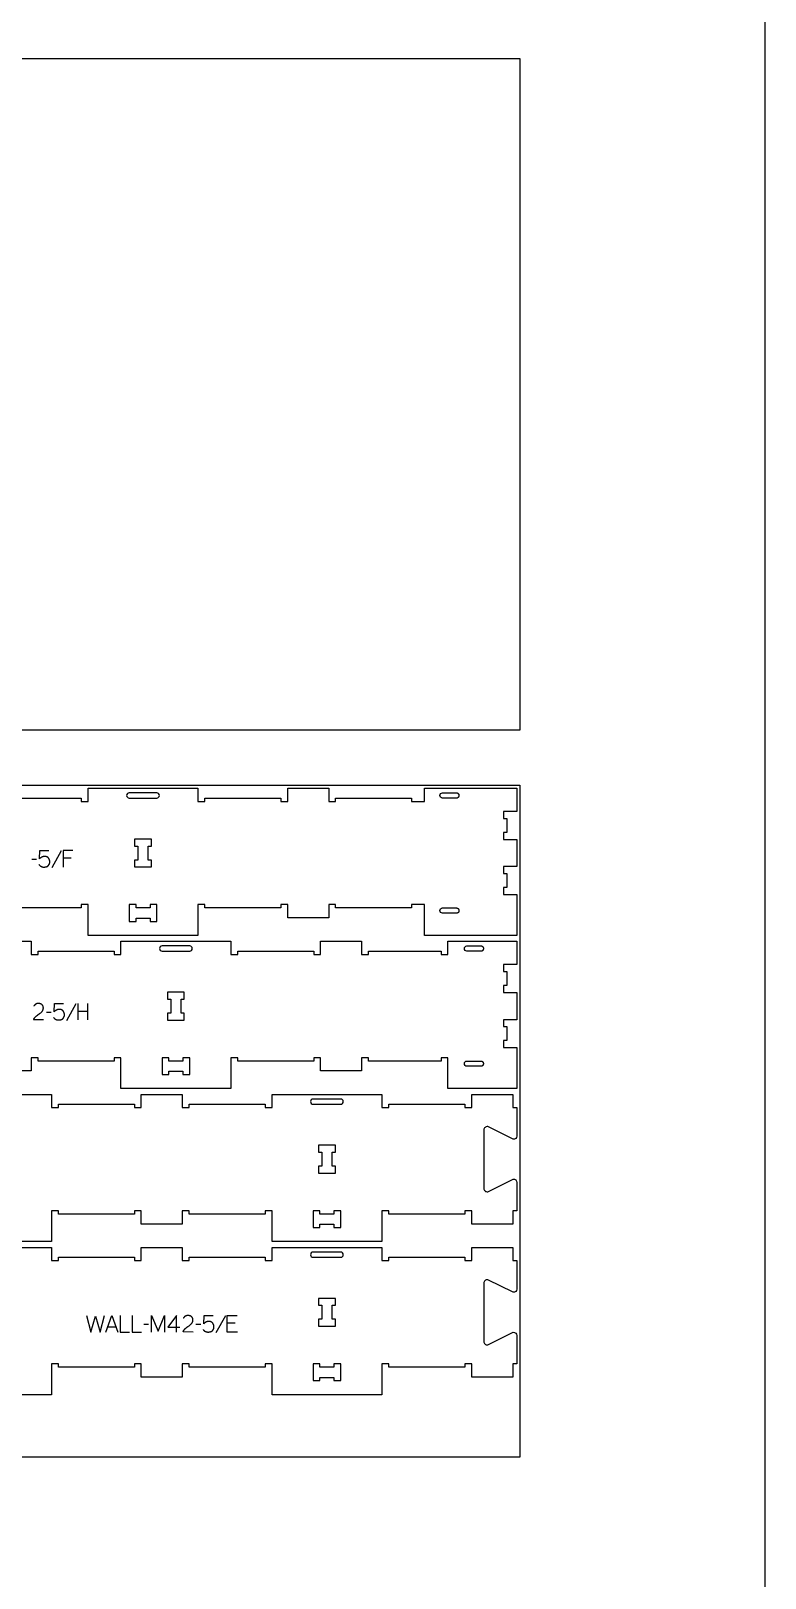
# Model space of a CAD drawing. Extents: x 0 to 4485, y 0 to 10771.
# Drawn here: x 1850 to 3183, y 2810 to 5619 of the extents above; entities that cross this region are included whole.
import ezdxf

# ---------------------------------------------------------------- set-up
doc = ezdxf.new("R2010")
doc.units = 0
for name, color, linetype in [('0_SHEET_SPRUCEPLY_2440X122', 1, 'CONTINUOUS'), ('1_ANYTOOL_1MMDEEP_LABELS_S', 2, 'CONTINUOUS'), ('3_ANYTOOL_CUTTHROUGH_INSID', 4, 'CONTINUOUS'), ('4_ANYTOOL_CUTTHROUGH_OUTSI', 5, 'CONTINUOUS'), ('DONOTCUT', 7, 'CONTINUOUS')]:
    doc.layers.add(name, color=color, linetype=linetype)

msp = doc.modelspace()

# ---------------------------------------------------------------- linework, layer by layer
at = {"layer": '0_SHEET_SPRUCEPLY_2440X122'}
for points in [[(2737.9, 5569.4), (2737.9, 4349.4), (297.9, 4349.4), (297.9, 5569.4)], [(2737.9, 4249.4), (2737.9, 3029.4), (297.9, 3029.4), (297.9, 4249.4)]]:
    msp.add_lwpolyline(points, close=True, dxfattribs=at)
at = {"layer": '1_ANYTOOL_1MMDEEP_LABELS_S', "color": 2}
for points in [[(1864.9, 4105.7), (1865.1, 4105.4), (1865.3, 4105.1), (1865.5, 4104.8), (1865.8, 4104.6), (1866, 4104.3), (1866.2, 4104.1), (1866.5, 4103.8), (1866.7, 4103.6), (1866.9, 4103.4), (1867.2, 4103.2), (1867.4, 4103), (1867.7, 4102.8), (1868, 4102.6), (1868.2, 4102.4), (1868.5, 4102.3), (1868.8, 4102.1), (1869.1, 4102), (1869.4, 4101.8), (1869.6, 4101.7), (1869.9, 4101.6), (1870.2, 4101.5), (1870.5, 4101.4), (1870.9, 4101.3), (1871.2, 4101.2), (1871.5, 4101.2), (1871.8, 4101.1), (1872.1, 4101), (1872.5, 4101), (1872.8, 4101), (1873.2, 4100.9), (1873.5, 4100.9), (1873.9, 4100.9), (1874.3, 4100.9), (1874.7, 4100.9), (1875.1, 4101), (1875.5, 4101), (1875.9, 4101), (1876.2, 4101.1), (1876.6, 4101.1), (1877, 4101.2), (1877.3, 4101.3), (1877.7, 4101.3), (1878.1, 4101.4), (1878.4, 4101.5), (1878.7, 4101.6), (1879.1, 4101.7), (1879.4, 4101.8), (1879.7, 4102), (1879.9, 4102), (1880, 4102.1), (1880.2, 4102.2), (1880.3, 4102.3), (1880.5, 4102.4), (1880.6, 4102.4), (1880.8, 4102.5), (1880.9, 4102.6), (1881, 4102.7), (1881.2, 4102.8), (1881.3, 4103), (1881.4, 4103.1), (1881.6, 4103.2), (1881.7, 4103.3), (1881.8, 4103.4), (1882, 4103.6), (1882.1, 4103.7), (1882.2, 4103.8), (1882.3, 4104), (1882.5, 4104.1), (1882.6, 4104.3), (1882.7, 4104.4), (1882.8, 4104.6), (1882.9, 4104.8), (1883, 4104.9), (1883.1, 4105.1), (1883.2, 4105.3), (1883.4, 4105.5), (1883.6, 4105.8), (1883.8, 4106.2), (1883.9, 4106.5), (1884, 4106.7), (1884.1, 4107), (1884.2, 4107.2), (1884.2, 4107.5), (1884.3, 4107.7), (1884.4, 4107.9), (1884.5, 4108.2), (1884.5, 4108.4), (1884.6, 4108.7), (1884.6, 4108.9), (1884.6, 4109.1), (1884.7, 4109.4), (1884.7, 4109.6), (1884.7, 4109.9), (1884.7, 4110.1), (1884.7, 4110.4), (1884.7, 4110.6), (1884.7, 4110.9), (1884.7, 4111.1), (1884.6, 4111.4), (1884.6, 4111.7), (1884.6, 4111.9), (1884.5, 4112.2), (1884.5, 4112.4), (1884.5, 4112.6), (1884.4, 4112.9), (1884.4, 4113.1), (1884.3, 4113.4), (1884.2, 4113.6), (1884.2, 4113.8), (1884.1, 4114), (1884, 4114.3), (1883.9, 4114.5), (1883.8, 4114.7), (1883.8, 4114.9), (1883.7, 4115.1), (1883.6, 4115.3), (1883.5, 4115.6), (1883.3, 4115.8), (1883.2, 4116), (1883.1, 4116.2), (1883, 4116.4), (1882.9, 4116.5), (1882.7, 4116.7), (1882.6, 4116.9), (1882.4, 4117.1), (1882.3, 4117.3), (1882.1, 4117.5), (1882, 4117.7), (1881.8, 4117.8), (1881.7, 4118), (1881.5, 4118.1), (1881.3, 4118.3), (1881.1, 4118.4), (1881, 4118.6), (1880.8, 4118.7), (1880.6, 4118.8), (1880.4, 4119), (1880.2, 4119.1), (1880, 4119.2), (1879.8, 4119.3), (1879.6, 4119.4), (1879.4, 4119.5), (1879.1, 4119.6), (1878.9, 4119.7), (1878.7, 4119.7), (1878.5, 4119.8), (1878.2, 4119.9), (1878, 4119.9), (1877.7, 4120), (1877.5, 4120), (1877.2, 4120.1), (1877, 4120.1), (1876.7, 4120.1), (1876.5, 4120.2), (1876.2, 4120.2), (1875.9, 4120.2), (1875.6, 4120.2), (1875.4, 4120.2), (1875, 4120.2), (1874.7, 4120.2), (1874.3, 4120.2), (1874, 4120.1), (1873.6, 4120.1), (1873.3, 4120.1), (1873, 4120), (1872.7, 4119.9), (1872.4, 4119.9), (1872.1, 4119.8), (1871.8, 4119.7), (1871.5, 4119.6), (1871.2, 4119.5), (1870.9, 4119.3), (1870.6, 4119.2), (1870.3, 4119.1), (1870.1, 4118.9), (1869.8, 4118.8), (1869.5, 4118.6), (1869.3, 4118.5), (1869, 4118.3), (1868.7, 4118.1), (1868.5, 4117.9), (1868.2, 4117.7), (1867.9, 4117.5), (1867.7, 4117.3), (1867.4, 4117.1), (1867.1, 4116.9), (1866.6, 4116.4), (1866.1, 4115.9), (1866.8, 4130.9), (1883, 4130.9)], [(1905.3, 4130.5), (1888.1, 4099.7)], [(1926.5, 4130.9), (1908.9, 4130.9), (1908.9, 4100.9)], [(1860.6, 4114.8), (1851.8, 4114.7)], [(1923.4, 4117), (1908.9, 4117)], [(1873.5, 3823.2), (1855.2, 3823.3), (1855.3, 3823.7), (1855.4, 3823.9), (1855.5, 3824.2), (1855.6, 3824.4), (1855.7, 3824.6), (1855.8, 3824.8), (1855.8, 3825), (1855.9, 3825.2), (1856.1, 3825.5), (1856.2, 3825.7), (1856.3, 3825.9), (1856.4, 3826.1), (1856.5, 3826.3), (1856.6, 3826.5), (1856.7, 3826.6), (1856.9, 3826.8), (1857, 3827), (1857.1, 3827.2), (1857.3, 3827.4), (1857.4, 3827.6), (1857.6, 3827.8), (1857.7, 3827.9), (1857.9, 3828.1), (1858, 3828.3), (1858.2, 3828.4), (1858.4, 3828.6), (1858.5, 3828.8), (1858.7, 3828.9), (1858.9, 3829.1), (1859.2, 3829.4), (1860.7, 3830.6), (1862.2, 3831.8), (1863.7, 3833), (1865.2, 3834.1), (1866, 3834.7), (1866.7, 3835.2), (1867.4, 3835.8), (1868.1, 3836.4), (1868.8, 3837), (1869.4, 3837.6), (1870, 3838.2), (1870.7, 3838.8), (1870.8, 3839), (1870.9, 3839.1), (1871.1, 3839.3), (1871.2, 3839.5), (1871.3, 3839.6), (1871.5, 3839.8), (1871.6, 3840), (1871.7, 3840.1), (1871.8, 3840.3), (1871.9, 3840.5), (1872, 3840.7), (1872.1, 3840.9), (1872.2, 3841), (1872.3, 3841.2), (1872.3, 3841.4), (1872.4, 3841.6), (1872.5, 3841.8), (1872.6, 3842), (1872.6, 3842.2), (1872.7, 3842.4), (1872.7, 3842.6), (1872.8, 3842.8), (1872.8, 3843), (1872.9, 3843.2), (1872.9, 3843.4), (1872.9, 3843.6), (1872.9, 3843.8), (1873, 3844.1), (1873, 3844.3), (1873, 3844.5), (1873, 3844.7), (1873, 3845), (1873, 3845.2), (1873, 3845.4), (1873, 3845.7), (1873, 3845.9), (1872.9, 3846.2), (1872.9, 3846.4), (1872.9, 3846.6), (1872.8, 3846.8), (1872.8, 3847.1), (1872.8, 3847.3), (1872.7, 3847.5), (1872.7, 3847.7), (1872.6, 3847.9), (1872.5, 3848.1), (1872.5, 3848.3), (1872.4, 3848.5), (1872.3, 3848.7), (1872.2, 3848.9), (1872.1, 3849.1), (1872, 3849.2), (1871.9, 3849.4), (1871.8, 3849.6), (1871.7, 3849.7), (1871.6, 3849.9), (1871.5, 3850.1), (1871.3, 3850.2), (1871.2, 3850.4), (1871.1, 3850.5), (1870.9, 3850.7), (1870.8, 3850.8), (1870.6, 3850.9), (1870.5, 3851.1), (1870.3, 3851.2), (1870.2, 3851.3), (1870, 3851.5), (1869.8, 3851.6), (1869.7, 3851.7), (1869.5, 3851.8), (1869.3, 3851.9), (1869.1, 3852), (1869, 3852.1), (1868.8, 3852.2), (1868.6, 3852.3), (1868.4, 3852.4), (1868.2, 3852.4), (1868, 3852.5), (1867.8, 3852.6), (1867.6, 3852.7), (1867.4, 3852.7), (1867.2, 3852.8), (1867, 3852.8), (1866.8, 3852.9), (1866.6, 3852.9), (1866.4, 3853), (1866.2, 3853), (1865.9, 3853), (1865.7, 3853.1), (1865.5, 3853.1), (1865.3, 3853.1), (1865, 3853.1), (1864.8, 3853.2), (1864.6, 3853.2), (1864.1, 3853.2), (1863.7, 3853.2), (1863.4, 3853.2), (1863, 3853.1), (1862.7, 3853.1), (1862.3, 3853.1), (1862, 3853), (1861.7, 3852.9), (1861.3, 3852.9), (1861, 3852.8), (1860.9, 3852.7), (1860.7, 3852.7), (1860.6, 3852.6), (1860.4, 3852.6), (1860.3, 3852.5), (1860.1, 3852.5), (1860, 3852.4), (1859.8, 3852.3), (1859.7, 3852.3), (1859.6, 3852.2), (1859.4, 3852.1), (1859.3, 3852.1), (1859.1, 3852), (1859, 3851.9), (1858.9, 3851.8), (1858.8, 3851.7), (1858.6, 3851.7), (1858.5, 3851.6), (1858.4, 3851.5), (1858.2, 3851.4), (1858.1, 3851.3), (1858, 3851.2), (1857.9, 3851.1), (1857.8, 3851), (1857.7, 3850.9), (1857.5, 3850.8), (1857.4, 3850.7), (1857.3, 3850.5), (1857.2, 3850.4), (1857.1, 3850.3), (1857, 3850.2), (1856.9, 3850.1), (1856.7, 3849.8), (1856.5, 3849.6), (1856.3, 3849.3), (1856.1, 3849), (1855.9, 3848.7), (1855.8, 3848.4), (1855.6, 3848.1)], [(1891.5, 3827.9), (1891.7, 3827.6), (1891.9, 3827.4), (1892.1, 3827.1), (1892.3, 3826.8), (1892.6, 3826.6), (1892.8, 3826.3), (1893, 3826.1), (1893.3, 3825.9), (1893.5, 3825.6), (1893.8, 3825.4), (1894, 3825.2), (1894.3, 3825), (1894.5, 3824.9), (1894.8, 3824.7), (1895.1, 3824.5), (1895.4, 3824.4), (1895.7, 3824.2), (1895.9, 3824.1), (1896.2, 3824), (1896.5, 3823.9), (1896.8, 3823.7), (1897.1, 3823.6), (1897.4, 3823.6), (1897.8, 3823.5), (1898.1, 3823.4), (1898.4, 3823.3), (1898.7, 3823.3), (1899.1, 3823.3), (1899.4, 3823.2), (1899.7, 3823.2), (1900.1, 3823.2), (1900.4, 3823.2), (1900.9, 3823.2), (1901.3, 3823.2), (1901.7, 3823.2), (1902.1, 3823.2), (1902.4, 3823.3), (1902.8, 3823.3), (1903.2, 3823.4), (1903.6, 3823.4), (1903.9, 3823.5), (1904.3, 3823.6), (1904.6, 3823.7), (1905, 3823.8), (1905.3, 3823.9), (1905.6, 3824), (1906, 3824.1), (1906.3, 3824.2), (1906.4, 3824.3), (1906.6, 3824.4), (1906.7, 3824.4), (1906.9, 3824.5), (1907, 3824.6), (1907.2, 3824.7), (1907.3, 3824.8), (1907.5, 3824.9), (1907.6, 3825), (1907.8, 3825.1), (1907.9, 3825.2), (1908, 3825.3), (1908.2, 3825.4), (1908.3, 3825.6), (1908.4, 3825.7), (1908.6, 3825.8), (1908.7, 3826), (1908.8, 3826.1), (1908.9, 3826.2), (1909, 3826.4), (1909.2, 3826.5), (1909.3, 3826.7), (1909.4, 3826.9), (1909.5, 3827), (1909.6, 3827.2), (1909.7, 3827.4), (1909.8, 3827.5), (1909.9, 3827.7), (1910.1, 3828.1), (1910.3, 3828.5), (1910.4, 3828.7), (1910.6, 3829), (1910.7, 3829.2), (1910.7, 3829.5), (1910.8, 3829.7), (1910.9, 3830), (1911, 3830.2), (1911, 3830.4), (1911.1, 3830.7), (1911.1, 3830.9), (1911.2, 3831.2), (1911.2, 3831.4), (1911.2, 3831.6), (1911.3, 3831.9), (1911.3, 3832.1), (1911.3, 3832.4), (1911.3, 3832.6), (1911.3, 3832.9), (1911.3, 3833.1), (1911.2, 3833.4), (1911.2, 3833.7), (1911.2, 3833.9), (1911.2, 3834.2), (1911.1, 3834.4), (1911.1, 3834.7), (1911, 3834.9), (1911, 3835.1), (1910.9, 3835.4), (1910.9, 3835.6), (1910.8, 3835.8), (1910.8, 3836.1), (1910.7, 3836.3), (1910.6, 3836.5), (1910.5, 3836.7), (1910.4, 3837), (1910.3, 3837.2), (1910.2, 3837.4), (1910.1, 3837.6), (1910, 3837.8), (1909.9, 3838), (1909.8, 3838.2), (1909.7, 3838.4), (1909.6, 3838.6), (1909.4, 3838.8), (1909.3, 3839), (1909.2, 3839.2), (1909, 3839.4), (1908.9, 3839.6), (1908.7, 3839.7), (1908.6, 3839.9), (1908.4, 3840.1), (1908.2, 3840.2), (1908.1, 3840.4), (1907.9, 3840.5), (1907.7, 3840.7), (1907.5, 3840.8), (1907.4, 3841), (1907.2, 3841.1), (1907, 3841.2), (1906.8, 3841.3), (1906.6, 3841.4), (1906.4, 3841.5), (1906.2, 3841.6), (1905.9, 3841.7), (1905.7, 3841.8), (1905.5, 3841.9), (1905.3, 3842), (1905, 3842.1), (1904.8, 3842.1), (1904.6, 3842.2), (1904.3, 3842.2), (1904.1, 3842.3), (1903.8, 3842.3), (1903.6, 3842.4), (1903.3, 3842.4), (1903, 3842.4), (1902.8, 3842.4), (1902.5, 3842.5), (1902.2, 3842.5), (1901.9, 3842.5), (1901.6, 3842.5), (1901.2, 3842.4), (1900.9, 3842.4), (1900.6, 3842.4), (1900.2, 3842.4), (1899.9, 3842.3), (1899.6, 3842.2), (1899.3, 3842.2), (1899, 3842.1), (1898.7, 3842), (1898.4, 3841.9), (1898.1, 3841.8), (1897.8, 3841.7), (1897.5, 3841.6), (1897.2, 3841.5), (1896.9, 3841.3), (1896.6, 3841.2), (1896.4, 3841), (1896.1, 3840.9), (1895.8, 3840.7), (1895.6, 3840.5), (1895.3, 3840.3), (1895, 3840.2), (1894.8, 3840), (1894.5, 3839.8), (1894.2, 3839.6), (1894, 3839.3), (1893.7, 3839.1), (1893.2, 3838.6), (1892.7, 3838.1), (1893.4, 3853.2), (1909.6, 3853.2)], [(1931.9, 3852.7), (1914.7, 3821.9)], [(1935.3, 3853.2), (1935.3, 3823.2)], [(1953.6, 3823.2), (1953.6, 3853.2)], [(1887.2, 3837.1), (1878.4, 3837)], [(1953.6, 3838.5), (1935.3, 3838.5)], [(1951.6, 3286.5), (1959.3, 3256.5), (1967.7, 3285.6), (1976.2, 3256.5), (1983.7, 3286.5)], [(1986.3, 3256.5), (1997.2, 3286.5), (2008.2, 3256.5)], [(1989.8, 3266), (2004.7, 3266)], [(2012.5, 3286.5), (2012.5, 3256.5), (2029.6, 3256.5)], [(2034.3, 3286.5), (2034.3, 3256.5), (2051.4, 3256.5)], [(2064.1, 3270.4), (2055.3, 3270.3)], [(2069.2, 3256.5), (2069.2, 3286.5), (2081.2, 3258.1), (2093.2, 3286.4), (2093.2, 3256.5)], [(2114.8, 3256.5), (2114.8, 3286.5), (2098.8, 3265.1)], [(2098.8, 3265.1), (2120.6, 3265.1)], [(2145, 3256.5), (2126.7, 3256.6), (2126.8, 3257), (2126.9, 3257.2), (2127, 3257.5), (2127.1, 3257.7), (2127.2, 3257.9), (2127.3, 3258.1), (2127.4, 3258.3), (2127.5, 3258.5), (2127.6, 3258.8), (2127.7, 3259), (2127.8, 3259.2), (2127.9, 3259.4), (2128, 3259.6), (2128.1, 3259.8), (2128.3, 3259.9), (2128.4, 3260.1), (2128.5, 3260.3), (2128.7, 3260.5), (2128.8, 3260.7), (2128.9, 3260.9), (2129.1, 3261.1), (2129.2, 3261.2), (2129.4, 3261.4), (2129.6, 3261.6), (2129.7, 3261.8), (2129.9, 3261.9), (2130, 3262.1), (2130.2, 3262.2), (2130.4, 3262.4), (2130.7, 3262.7), (2132.2, 3263.9), (2133.7, 3265.1), (2135.2, 3266.3), (2136.7, 3267.4), (2137.5, 3268), (2138.2, 3268.5), (2138.9, 3269.1), (2139.6, 3269.7), (2140.3, 3270.3), (2140.9, 3270.9), (2141.6, 3271.5), (2142.2, 3272.1), (2142.3, 3272.3), (2142.5, 3272.4), (2142.6, 3272.6), (2142.7, 3272.8), (2142.8, 3272.9), (2143, 3273.1), (2143.1, 3273.3), (2143.2, 3273.4), (2143.3, 3273.6), (2143.4, 3273.8), (2143.5, 3274), (2143.6, 3274.2), (2143.7, 3274.3), (2143.8, 3274.5), (2143.9, 3274.7), (2143.9, 3274.9), (2144, 3275.1), (2144.1, 3275.3), (2144.1, 3275.5), (2144.2, 3275.7), (2144.2, 3275.9), (2144.3, 3276.1), (2144.3, 3276.3), (2144.4, 3276.5), (2144.4, 3276.7), (2144.4, 3276.9), (2144.5, 3277.1), (2144.5, 3277.4), (2144.5, 3277.6), (2144.5, 3277.8), (2144.5, 3278), (2144.5, 3278.3), (2144.5, 3278.5), (2144.5, 3278.8), (2144.5, 3279), (2144.5, 3279.2), (2144.5, 3279.5), (2144.4, 3279.7), (2144.4, 3279.9), (2144.4, 3280.1), (2144.3, 3280.4), (2144.3, 3280.6), (2144.2, 3280.8), (2144.2, 3281), (2144.1, 3281.2), (2144, 3281.4), (2144, 3281.6), (2143.9, 3281.8), (2143.8, 3282), (2143.7, 3282.2), (2143.6, 3282.4), (2143.5, 3282.5), (2143.4, 3282.7), (2143.3, 3282.9), (2143.2, 3283), (2143.1, 3283.2), (2143, 3283.4), (2142.9, 3283.5), (2142.7, 3283.7), (2142.6, 3283.8), (2142.4, 3284), (2142.3, 3284.1), (2142.2, 3284.2), (2142, 3284.4), (2141.8, 3284.5), (2141.7, 3284.6), (2141.5, 3284.8), (2141.3, 3284.9), (2141.2, 3285), (2141, 3285.1), (2140.8, 3285.2), (2140.7, 3285.3), (2140.5, 3285.4), (2140.3, 3285.5), (2140.1, 3285.6), (2139.9, 3285.7), (2139.7, 3285.7), (2139.5, 3285.8), (2139.3, 3285.9), (2139.1, 3286), (2138.9, 3286), (2138.7, 3286.1), (2138.5, 3286.1), (2138.3, 3286.2), (2138.1, 3286.2), (2137.9, 3286.3), (2137.7, 3286.3), (2137.5, 3286.4), (2137.2, 3286.4), (2137, 3286.4), (2136.8, 3286.4), (2136.6, 3286.4), (2136.3, 3286.5), (2136.1, 3286.5), (2135.6, 3286.5), (2135.2, 3286.5), (2134.9, 3286.5), (2134.5, 3286.4), (2134.2, 3286.4), (2133.8, 3286.4), (2133.5, 3286.3), (2133.2, 3286.2), (2132.9, 3286.2), (2132.5, 3286.1), (2132.4, 3286), (2132.2, 3286), (2132.1, 3285.9), (2131.9, 3285.9), (2131.8, 3285.8), (2131.6, 3285.8), (2131.5, 3285.7), (2131.4, 3285.6), (2131.2, 3285.6), (2131.1, 3285.5), (2130.9, 3285.4), (2130.8, 3285.4), (2130.7, 3285.3), (2130.5, 3285.2), (2130.4, 3285.1), (2130.3, 3285), (2130.1, 3285), (2130, 3284.9), (2129.9, 3284.8), (2129.8, 3284.7), (2129.6, 3284.6), (2129.5, 3284.5), (2129.4, 3284.4), (2129.3, 3284.3), (2129.2, 3284.2), (2129.1, 3284.1), (2128.9, 3284), (2128.8, 3283.8), (2128.7, 3283.7), (2128.6, 3283.6), (2128.5, 3283.5), (2128.4, 3283.4), (2128.2, 3283.1), (2128, 3282.9), (2127.8, 3282.6), (2127.6, 3282.3), (2127.5, 3282), (2127.3, 3281.7), (2127.1, 3281.4)], [(2158.7, 3270.4), (2149.9, 3270.3)], [(2163, 3261.2), (2163.2, 3260.9), (2163.4, 3260.7), (2163.6, 3260.4), (2163.9, 3260.1), (2164.1, 3259.9), (2164.3, 3259.6), (2164.6, 3259.4), (2164.8, 3259.2), (2165, 3258.9), (2165.3, 3258.7), (2165.5, 3258.5), (2165.8, 3258.3), (2166.1, 3258.2), (2166.3, 3258), (2166.6, 3257.8), (2166.9, 3257.7), (2167.2, 3257.5), (2167.5, 3257.4), (2167.7, 3257.3), (2168, 3257.2), (2168.3, 3257), (2168.6, 3256.9), (2169, 3256.9), (2169.3, 3256.8), (2169.6, 3256.7), (2169.9, 3256.7), (2170.2, 3256.6), (2170.6, 3256.6), (2170.9, 3256.5), (2171.3, 3256.5), (2171.6, 3256.5), (2172, 3256.5), (2172.4, 3256.5), (2172.8, 3256.5), (2173.2, 3256.5), (2173.6, 3256.5), (2174, 3256.6), (2174.3, 3256.6), (2174.7, 3256.7), (2175.1, 3256.7), (2175.5, 3256.8), (2175.8, 3256.9), (2176.2, 3257), (2176.5, 3257.1), (2176.8, 3257.2), (2177.2, 3257.3), (2177.5, 3257.4), (2177.8, 3257.5), (2178, 3257.6), (2178.1, 3257.7), (2178.3, 3257.7), (2178.4, 3257.8), (2178.6, 3257.9), (2178.7, 3258), (2178.9, 3258.1), (2179, 3258.2), (2179.1, 3258.3), (2179.3, 3258.4), (2179.4, 3258.5), (2179.5, 3258.6), (2179.7, 3258.7), (2179.8, 3258.9), (2179.9, 3259), (2180.1, 3259.1), (2180.2, 3259.3), (2180.3, 3259.4), (2180.4, 3259.5), (2180.6, 3259.7), (2180.7, 3259.8), (2180.8, 3260), (2180.9, 3260.2), (2181, 3260.3), (2181.1, 3260.5), (2181.2, 3260.7), (2181.3, 3260.8), (2181.5, 3261), (2181.7, 3261.4), (2181.9, 3261.8), (2182, 3262), (2182.1, 3262.3), (2182.2, 3262.5), (2182.3, 3262.8), (2182.4, 3263), (2182.4, 3263.3), (2182.5, 3263.5), (2182.6, 3263.7), (2182.6, 3264), (2182.7, 3264.2), (2182.7, 3264.5), (2182.7, 3264.7), (2182.8, 3264.9), (2182.8, 3265.2), (2182.8, 3265.4), (2182.8, 3265.7), (2182.8, 3265.9), (2182.8, 3266.2), (2182.8, 3266.4), (2182.8, 3266.7), (2182.7, 3267), (2182.7, 3267.2), (2182.7, 3267.5), (2182.6, 3267.7), (2182.6, 3268), (2182.6, 3268.2), (2182.5, 3268.4), (2182.5, 3268.7), (2182.4, 3268.9), (2182.3, 3269.1), (2182.3, 3269.4), (2182.2, 3269.6), (2182.1, 3269.8), (2182, 3270), (2182, 3270.3), (2181.9, 3270.5), (2181.8, 3270.7), (2181.7, 3270.9), (2181.6, 3271.1), (2181.4, 3271.3), (2181.3, 3271.5), (2181.2, 3271.7), (2181.1, 3271.9), (2181, 3272.1), (2180.8, 3272.3), (2180.7, 3272.5), (2180.5, 3272.7), (2180.4, 3272.9), (2180.2, 3273), (2180.1, 3273.2), (2179.9, 3273.4), (2179.8, 3273.5), (2179.6, 3273.7), (2179.4, 3273.8), (2179.2, 3274), (2179.1, 3274.1), (2178.9, 3274.3), (2178.7, 3274.4), (2178.5, 3274.5), (2178.3, 3274.6), (2178.1, 3274.7), (2177.9, 3274.8), (2177.7, 3274.9), (2177.5, 3275), (2177.2, 3275.1), (2177, 3275.2), (2176.8, 3275.3), (2176.6, 3275.4), (2176.3, 3275.4), (2176.1, 3275.5), (2175.8, 3275.5), (2175.6, 3275.6), (2175.3, 3275.6), (2175.1, 3275.7), (2174.8, 3275.7), (2174.6, 3275.7), (2174.3, 3275.7), (2174, 3275.8), (2173.7, 3275.8), (2173.5, 3275.8), (2173.1, 3275.8), (2172.8, 3275.8), (2172.4, 3275.7), (2172.1, 3275.7), (2171.7, 3275.7), (2171.4, 3275.6), (2171.1, 3275.6), (2170.8, 3275.5), (2170.5, 3275.4), (2170.2, 3275.3), (2169.9, 3275.2), (2169.6, 3275.1), (2169.3, 3275), (2169, 3274.9), (2168.7, 3274.8), (2168.4, 3274.6), (2168.2, 3274.5), (2167.9, 3274.3), (2167.6, 3274.2), (2167.4, 3274), (2167.1, 3273.8), (2166.8, 3273.7), (2166.6, 3273.5), (2166.3, 3273.3), (2166, 3273.1), (2165.8, 3272.9), (2165.5, 3272.6), (2165.2, 3272.4), (2164.7, 3271.9), (2164.2, 3271.4), (2164.9, 3286.5), (2181.1, 3286.5)], [(2203.4, 3286), (2186.2, 3255.2)], [(2225.7, 3256.5), (2206.8, 3256.5), (2206.8, 3286.5), (2224.6, 3286.5)], [(2221.5, 3272.6), (2206.8, 3272.6)]]:
    msp.add_lwpolyline(points, dxfattribs=at)
at = {"layer": '3_ANYTOOL_CUTTHROUGH_INSID', "color": 4}
for points in [[(2078.9, 4235.7), (2028.9, 4235.7, 1), (2028.9, 4226.2), (2078.9, 4226.2, 1)], [(2597.7, 4235.7), (2623.5, 4235.7), (2623.6, 4235.7), (2623.7, 4235.7), (2623.8, 4235.7), (2623.9, 4235.7), (2624, 4235.6), (2624.1, 4235.6), (2624.2, 4235.6), (2624.3, 4235.6), (2624.4, 4235.6), (2624.5, 4235.5), (2624.6, 4235.5), (2624.7, 4235.5), (2624.7, 4235.4), (2624.8, 4235.4), (2624.9, 4235.4), (2625, 4235.3), (2625.1, 4235.3), (2625.2, 4235.2), (2625.3, 4235.2), (2625.4, 4235.1), (2625.5, 4235.1), (2625.6, 4235), (2625.7, 4234.9), (2625.8, 4234.9), (2625.8, 4234.8), (2625.9, 4234.7), (2626, 4234.6), (2626.1, 4234.6), (2626.2, 4234.5), (2626.2, 4234.4), (2626.3, 4234.3), (2626.4, 4234.2), (2626.5, 4234.1), (2626.5, 4234.1), (2626.6, 4234), (2626.7, 4233.9), (2626.7, 4233.8), (2626.8, 4233.7), (2626.8, 4233.6), (2626.9, 4233.5), (2626.9, 4233.4), (2627, 4233.3), (2627, 4233.2), (2627.1, 4233.1), (2627.1, 4233), (2627.2, 4232.9), (2627.2, 4232.7), (2627.2, 4232.6), (2627.3, 4232.5), (2627.3, 4232.4), (2627.3, 4232.3), (2627.3, 4232.2), (2627.4, 4232.1), (2627.4, 4232), (2627.4, 4231.9), (2627.4, 4231.8), (2627.4, 4231.7), (2627.5, 4231.6), (2627.5, 4231.5), (2627.5, 4231.3), (2627.5, 4231.2), (2627.5, 4231.1), (2627.5, 4231), (2627.5, 4230.9), (2627.5, 4230.8), (2627.5, 4230.7), (2627.5, 4230.6), (2627.5, 4230.5), (2627.5, 4230.4), (2627.5, 4230.3), (2627.4, 4230.2), (2627.4, 4230.1), (2627.4, 4230), (2627.4, 4229.9), (2627.4, 4229.7), (2627.3, 4229.6), (2627.3, 4229.5), (2627.3, 4229.4), (2627.3, 4229.3), (2627.2, 4229.2), (2627.2, 4229.1), (2627.2, 4229), (2627.1, 4228.9), (2627.1, 4228.8), (2627, 4228.7), (2627, 4228.6), (2626.9, 4228.5), (2626.9, 4228.4), (2626.8, 4228.3), (2626.8, 4228.2), (2626.7, 4228.1), (2626.7, 4228), (2626.6, 4227.9), (2626.5, 4227.8), (2626.5, 4227.7), (2626.4, 4227.6), (2626.3, 4227.5), (2626.2, 4227.4), (2626.2, 4227.4), (2626.1, 4227.3), (2626, 4227.2), (2625.9, 4227.1), (2625.8, 4227.1), (2625.8, 4227), (2625.7, 4226.9), (2625.6, 4226.9), (2625.5, 4226.8), (2625.4, 4226.7), (2625.3, 4226.7), (2625.2, 4226.6), (2625.1, 4226.6), (2625, 4226.5), (2624.9, 4226.5), (2624.8, 4226.4), (2624.7, 4226.4), (2624.7, 4226.4), (2624.6, 4226.3), (2624.5, 4226.3), (2624.4, 4226.3), (2624.3, 4226.3), (2624.2, 4226.2), (2624.1, 4226.2), (2624, 4226.2), (2623.9, 4226.2), (2623.8, 4226.2), (2623.7, 4226.2), (2623.6, 4226.2), (2623.5, 4226.2), (2597.7, 4226.2, -1)], [(2597.7, 4017.2, -1), (2597.7, 4026.7), (2623.5, 4026.7), (2623.6, 4026.7), (2623.7, 4026.7), (2623.8, 4026.7), (2623.9, 4026.7), (2624, 4026.6), (2624.1, 4026.6), (2624.2, 4026.6), (2624.3, 4026.6), (2624.4, 4026.6), (2624.5, 4026.5), (2624.6, 4026.5), (2624.7, 4026.5), (2624.7, 4026.4), (2624.8, 4026.4), (2624.9, 4026.4), (2625, 4026.3), (2625.1, 4026.3), (2625.2, 4026.2), (2625.3, 4026.2), (2625.4, 4026.1), (2625.5, 4026.1), (2625.6, 4026), (2625.7, 4025.9), (2625.8, 4025.9), (2625.8, 4025.8), (2625.9, 4025.7), (2626, 4025.6), (2626.1, 4025.6), (2626.2, 4025.5), (2626.2, 4025.4), (2626.3, 4025.3), (2626.4, 4025.2), (2626.5, 4025.1), (2626.5, 4025.1), (2626.6, 4025), (2626.7, 4024.9), (2626.7, 4024.8), (2626.8, 4024.7), (2626.8, 4024.6), (2626.9, 4024.5), (2626.9, 4024.4), (2627, 4024.3), (2627, 4024.2), (2627.1, 4024.1), (2627.1, 4024), (2627.2, 4023.9), (2627.2, 4023.7), (2627.2, 4023.6), (2627.3, 4023.5), (2627.3, 4023.4), (2627.3, 4023.3), (2627.3, 4023.2), (2627.4, 4023.1), (2627.4, 4023), (2627.4, 4022.9), (2627.4, 4022.8), (2627.4, 4022.7), (2627.5, 4022.6), (2627.5, 4022.5), (2627.5, 4022.3), (2627.5, 4022.2), (2627.5, 4022.1), (2627.5, 4022), (2627.5, 4021.9), (2627.5, 4021.8), (2627.5, 4021.7), (2627.5, 4021.6), (2627.5, 4021.5), (2627.5, 4021.4), (2627.5, 4021.3), (2627.4, 4021.2), (2627.4, 4021.1), (2627.4, 4021), (2627.4, 4020.9), (2627.4, 4020.7), (2627.3, 4020.6), (2627.3, 4020.5), (2627.3, 4020.4), (2627.3, 4020.3), (2627.2, 4020.2), (2627.2, 4020.1), (2627.2, 4020), (2627.1, 4019.9), (2627.1, 4019.8), (2627, 4019.7), (2627, 4019.6), (2626.9, 4019.5), (2626.9, 4019.4), (2626.8, 4019.3), (2626.8, 4019.2), (2626.7, 4019.1), (2626.7, 4019), (2626.6, 4018.9), (2626.5, 4018.8), (2626.5, 4018.7), (2626.4, 4018.6), (2626.3, 4018.5), (2626.2, 4018.4), (2626.2, 4018.4), (2626.1, 4018.3), (2626, 4018.2), (2625.9, 4018.1), (2625.8, 4018.1), (2625.8, 4018), (2625.7, 4017.9), (2625.6, 4017.9), (2625.5, 4017.8), (2625.4, 4017.7), (2625.3, 4017.7), (2625.2, 4017.6), (2625.1, 4017.6), (2625, 4017.5), (2624.9, 4017.5), (2624.8, 4017.4), (2624.7, 4017.4), (2624.7, 4017.4), (2624.6, 4017.3), (2624.5, 4017.3), (2624.4, 4017.3), (2624.3, 4017.3), (2624.2, 4017.2), (2624.1, 4017.2), (2624, 4017.2), (2623.9, 4017.2), (2623.8, 4017.2), (2623.7, 4017.2), (2623.6, 4017.2), (2623.5, 4017.2)], [(2138.7, 3957.7), (2088.7, 3957.7, 1), (2088.7, 3948.2), (2138.7, 3948.2, 1)], [(2642.2, 3957.7), (2667.9, 3957.7), (2668, 3957.7), (2668.1, 3957.7), (2668.2, 3957.7), (2668.3, 3957.7), (2668.4, 3957.6), (2668.5, 3957.6), (2668.6, 3957.6), (2668.7, 3957.6), (2668.8, 3957.6), (2668.9, 3957.5), (2669, 3957.5), (2669.1, 3957.5), (2669.2, 3957.4), (2669.3, 3957.4), (2669.4, 3957.4), (2669.5, 3957.3), (2669.6, 3957.3), (2669.7, 3957.2), (2669.8, 3957.2), (2669.9, 3957.1), (2670, 3957.1), (2670, 3957), (2670.1, 3956.9), (2670.2, 3956.9), (2670.3, 3956.8), (2670.4, 3956.7), (2670.5, 3956.6), (2670.6, 3956.6), (2670.6, 3956.5), (2670.7, 3956.4), (2670.8, 3956.3), (2670.8, 3956.2), (2670.9, 3956.1), (2671, 3956.1), (2671.1, 3956), (2671.1, 3955.9), (2671.2, 3955.8), (2671.2, 3955.7), (2671.3, 3955.6), (2671.3, 3955.5), (2671.4, 3955.4), (2671.4, 3955.3), (2671.5, 3955.2), (2671.5, 3955.1), (2671.6, 3955), (2671.6, 3954.9), (2671.7, 3954.7), (2671.7, 3954.6), (2671.7, 3954.5), (2671.8, 3954.4), (2671.8, 3954.3), (2671.8, 3954.2), (2671.8, 3954.1), (2671.9, 3954), (2671.9, 3953.9), (2671.9, 3953.8), (2671.9, 3953.7), (2671.9, 3953.6), (2671.9, 3953.5), (2671.9, 3953.3), (2671.9, 3953.2), (2672, 3953.1), (2672, 3953), (2672, 3952.9), (2672, 3952.8), (2672, 3952.7), (2671.9, 3952.6), (2671.9, 3952.5), (2671.9, 3952.4), (2671.9, 3952.3), (2671.9, 3952.2), (2671.9, 3952.1), (2671.9, 3952), (2671.9, 3951.9), (2671.8, 3951.7), (2671.8, 3951.6), (2671.8, 3951.5), (2671.8, 3951.4), (2671.7, 3951.3), (2671.7, 3951.2), (2671.7, 3951.1), (2671.6, 3951), (2671.6, 3950.9), (2671.5, 3950.8), (2671.5, 3950.7), (2671.4, 3950.6), (2671.4, 3950.5), (2671.3, 3950.4), (2671.3, 3950.3), (2671.2, 3950.2), (2671.2, 3950.1), (2671.1, 3950), (2671.1, 3949.9), (2671, 3949.8), (2670.9, 3949.7), (2670.8, 3949.6), (2670.8, 3949.5), (2670.7, 3949.4), (2670.6, 3949.4), (2670.6, 3949.3), (2670.5, 3949.2), (2670.4, 3949.1), (2670.3, 3949.1), (2670.2, 3949), (2670.1, 3948.9), (2670, 3948.9), (2670, 3948.8), (2669.9, 3948.7), (2669.8, 3948.7), (2669.7, 3948.6), (2669.6, 3948.6), (2669.5, 3948.5), (2669.4, 3948.5), (2669.3, 3948.4), (2669.2, 3948.4), (2669.1, 3948.4), (2669, 3948.3), (2668.9, 3948.3), (2668.8, 3948.3), (2668.7, 3948.3), (2668.6, 3948.2), (2668.5, 3948.2), (2668.4, 3948.2), (2668.3, 3948.2), (2668.2, 3948.2), (2668.1, 3948.2), (2668, 3948.2), (2667.9, 3948.2), (2642.2, 3948.2, -1)], [(2642.2, 3739.2, -1), (2642.2, 3748.7), (2667.9, 3748.7), (2668, 3748.7), (2668.1, 3748.7), (2668.2, 3748.7), (2668.3, 3748.7), (2668.4, 3748.6), (2668.5, 3748.6), (2668.6, 3748.6), (2668.7, 3748.6), (2668.8, 3748.6), (2668.9, 3748.5), (2669, 3748.5), (2669.1, 3748.5), (2669.2, 3748.4), (2669.3, 3748.4), (2669.4, 3748.4), (2669.5, 3748.3), (2669.6, 3748.3), (2669.7, 3748.2), (2669.8, 3748.2), (2669.9, 3748.1), (2670, 3748.1), (2670, 3748), (2670.1, 3747.9), (2670.2, 3747.9), (2670.3, 3747.8), (2670.4, 3747.7), (2670.5, 3747.6), (2670.6, 3747.6), (2670.6, 3747.5), (2670.7, 3747.4), (2670.8, 3747.3), (2670.8, 3747.2), (2670.9, 3747.1), (2671, 3747.1), (2671.1, 3747), (2671.1, 3746.9), (2671.2, 3746.8), (2671.2, 3746.7), (2671.3, 3746.6), (2671.3, 3746.5), (2671.4, 3746.4), (2671.4, 3746.3), (2671.5, 3746.2), (2671.5, 3746.1), (2671.6, 3746), (2671.6, 3745.9), (2671.7, 3745.7), (2671.7, 3745.6), (2671.7, 3745.5), (2671.8, 3745.4), (2671.8, 3745.3), (2671.8, 3745.2), (2671.8, 3745.1), (2671.9, 3745), (2671.9, 3744.9), (2671.9, 3744.8), (2671.9, 3744.7), (2671.9, 3744.6), (2671.9, 3744.5), (2671.9, 3744.3), (2671.9, 3744.2), (2672, 3744.1), (2672, 3744), (2672, 3743.9), (2672, 3743.8), (2672, 3743.7), (2671.9, 3743.6), (2671.9, 3743.5), (2671.9, 3743.4), (2671.9, 3743.3), (2671.9, 3743.2), (2671.9, 3743.1), (2671.9, 3743), (2671.9, 3742.9), (2671.8, 3742.7), (2671.8, 3742.6), (2671.8, 3742.5), (2671.8, 3742.4), (2671.7, 3742.3), (2671.7, 3742.2), (2671.7, 3742.1), (2671.6, 3742), (2671.6, 3741.9), (2671.5, 3741.8), (2671.5, 3741.7), (2671.4, 3741.6), (2671.4, 3741.5), (2671.3, 3741.4), (2671.3, 3741.3), (2671.2, 3741.2), (2671.2, 3741.1), (2671.1, 3741), (2671.1, 3740.9), (2671, 3740.8), (2670.9, 3740.7), (2670.8, 3740.6), (2670.8, 3740.5), (2670.7, 3740.4), (2670.6, 3740.4), (2670.6, 3740.3), (2670.5, 3740.2), (2670.4, 3740.1), (2670.3, 3740.1), (2670.2, 3740), (2670.1, 3739.9), (2670, 3739.9), (2670, 3739.8), (2669.9, 3739.7), (2669.8, 3739.7), (2669.7, 3739.6), (2669.6, 3739.6), (2669.5, 3739.5), (2669.4, 3739.5), (2669.3, 3739.4), (2669.2, 3739.4), (2669.1, 3739.4), (2669, 3739.3), (2668.9, 3739.3), (2668.8, 3739.3), (2668.7, 3739.3), (2668.6, 3739.2), (2668.5, 3739.2), (2668.4, 3739.2), (2668.3, 3739.2), (2668.2, 3739.2), (2668.1, 3739.2), (2668, 3739.2), (2667.9, 3739.2)], [(2412.9, 3679.7), (2362.9, 3679.7, 1), (2362.9, 3670.2), (2412.9, 3670.2, 1)], [(2412.9, 3401.7), (2362.9, 3401.7, 1), (2362.9, 3392.2), (2412.9, 3392.2, 1)]]:
    msp.add_lwpolyline(points, format="xyb", close=True, dxfattribs=at)
for points in [[(2063.2, 4113.6), (2063.2, 4139.1), (2069.2, 4139.1), (2069.2, 4151.6), (2038.7, 4151.6), (2038.7, 4139.1), (2044.7, 4139.1), (2044.7, 4113.6), (2038.7, 4113.6), (2038.7, 4101.1), (2069.2, 4101.1), (2069.2, 4113.6)], [(2041.2, 4008.2), (2066.7, 4008.2), (2066.7, 4002.2), (2079.2, 4002.2), (2079.2, 4032.7), (2066.7, 4032.7), (2066.7, 4026.7), (2041.2, 4026.7), (2041.2, 4032.7), (2028.7, 4032.7), (2028.7, 4002.2), (2041.2, 4002.2)], [(2122.9, 3835.6), (2122.9, 3861.1), (2128.9, 3861.1), (2128.9, 3873.6), (2098.4, 3873.6), (2098.4, 3861.1), (2104.4, 3861.1), (2104.4, 3835.6), (2098.4, 3835.6), (2098.4, 3823.1), (2128.9, 3823.1), (2128.9, 3835.6)], [(2100.9, 3730.2), (2126.4, 3730.2), (2126.4, 3724.2), (2138.9, 3724.2), (2138.9, 3754.7), (2126.4, 3754.7), (2126.4, 3748.7), (2100.9, 3748.7), (2100.9, 3754.7), (2088.4, 3754.7), (2088.4, 3724.2), (2100.9, 3724.2)], [(2397.2, 3557.6), (2397.2, 3583.1), (2403.2, 3583.1), (2403.2, 3595.6), (2372.7, 3595.6), (2372.7, 3583.1), (2378.7, 3583.1), (2378.7, 3557.6), (2372.7, 3557.6), (2372.7, 3545.1), (2403.2, 3545.1), (2403.2, 3557.6)], [(2375.2, 3452.2), (2400.7, 3452.2), (2400.7, 3446.2), (2413.2, 3446.2), (2413.2, 3476.7), (2400.7, 3476.7), (2400.7, 3470.7), (2375.2, 3470.7), (2375.2, 3476.7), (2362.7, 3476.7), (2362.7, 3446.2), (2375.2, 3446.2)], [(2397.2, 3279.6), (2397.2, 3305.1), (2403.2, 3305.1), (2403.2, 3317.6), (2372.7, 3317.6), (2372.7, 3305.1), (2378.7, 3305.1), (2378.7, 3279.6), (2372.7, 3279.6), (2372.7, 3267.1), (2403.2, 3267.1), (2403.2, 3279.6)], [(2375.2, 3174.2), (2400.7, 3174.2), (2400.7, 3168.2), (2413.2, 3168.2), (2413.2, 3198.7), (2400.7, 3198.7), (2400.7, 3192.7), (2375.2, 3192.7), (2375.2, 3198.7), (2362.7, 3198.7), (2362.7, 3168.2), (2375.2, 3168.2)]]:
    msp.add_lwpolyline(points, close=True, dxfattribs=at)
at = {"layer": '4_ANYTOOL_CUTTHROUGH_OUTSI', "color": 5}
for points in [[(1803.7, 4226.2), (1941.7, 4226.2), (1941.7, 4220.2), (1954.2, 4220.2), (1954.2, 4244.2), (2153.7, 4244.2), (2153.7, 4220.4), (2153.7, 4220.2), (2165.9, 4220.2), (2166.2, 4220.2), (2166.2, 4226.2), (2304.2, 4226.2), (2304.2, 4220.2), (2316.7, 4220.2), (2316.7, 4244.2), (2391.2, 4244.2), (2391.2, 4220.2), (2403.7, 4220.2), (2403.7, 4226.2), (2541.7, 4226.2), (2541.7, 4220.2), (2541.9, 4220.2), (2564.9, 4220.2), (2565.2, 4220.2), (2565.2, 4244.2), (2732.7, 4244.2), (2732.7, 4201.7), (2708.9, 4201.7), (2708.7, 4201.7), (2708.7, 4189.2), (2714.7, 4189.2), (2714.7, 4163.7), (2708.7, 4163.7), (2708.7, 4151.2), (2708.9, 4151.2), (2732.7, 4151.2), (2732.7, 4101.7), (2708.9, 4101.7), (2708.7, 4101.7), (2708.7, 4089.2), (2714.7, 4089.2), (2714.7, 4063.7), (2708.7, 4063.7), (2708.7, 4051.2), (2708.9, 4051.2), (2732.7, 4051.2), (2732.7, 3976.7), (2565.2, 3976.7), (2565.2, 4032.7), (2564.9, 4032.7), (2541.7, 4032.7), (2541.7, 4026.7), (2403.7, 4026.7), (2403.7, 4032.7), (2391.2, 4032.7), (2391.2, 4008.7), (2316.7, 4008.7), (2316.7, 4032.7), (2304.2, 4032.7), (2304.2, 4026.7), (2166.2, 4026.7), (2166.2, 4032.7), (2165.9, 4032.7), (2153.7, 4032.7), (2153.7, 3976.7), (1954.2, 3976.7), (1954.2, 4032.7), (1941.7, 4032.7), (1941.7, 4026.7), (1803.7, 4026.7)], [(1776.4, 3966.2), (1850.9, 3966.2), (1850.9, 3942.2), (1863.4, 3942.2), (1863.4, 3948.2), (2001.4, 3948.2), (2001.4, 3942.2), (2013.9, 3942.2), (2013.9, 3966.2), (2213.4, 3966.2), (2213.4, 3942.2), (2213.7, 3942.2), (2225.9, 3942.2), (2225.9, 3948.2), (2363.9, 3948.2), (2363.9, 3942.2), (2376.4, 3942.2), (2376.4, 3966.2), (2450.9, 3966.2), (2450.9, 3942.2), (2463.4, 3942.2), (2463.4, 3948.2), (2595, 3948.2), (2595, 3942.2), (2607.5, 3942.2), (2607.5, 3966.2), (2732.7, 3966.2), (2732.7, 3923.7), (2708.9, 3923.7), (2708.7, 3923.7), (2708.7, 3911.2), (2714.7, 3911.2), (2714.7, 3885.7), (2708.7, 3885.7), (2708.7, 3873.2), (2708.9, 3873.2), (2732.7, 3873.2), (2732.7, 3823.7), (2708.9, 3823.7), (2708.7, 3823.7), (2708.7, 3811.2), (2714.7, 3811.2), (2714.7, 3785.7), (2708.7, 3785.7), (2708.7, 3773.2), (2708.9, 3773.2), (2732.7, 3773.2), (2732.7, 3698.7), (2607.5, 3698.7), (2607.5, 3754.7), (2595, 3754.7), (2595, 3748.7), (2463.4, 3748.7), (2463.4, 3754.7), (2450.9, 3754.7), (2450.9, 3730.7), (2376.4, 3730.7), (2376.4, 3754.7), (2363.9, 3754.7), (2363.9, 3748.7), (2225.9, 3748.7), (2225.9, 3754.7), (2213.4, 3754.7), (2213.4, 3698.7), (2013.9, 3698.7), (2013.9, 3754.7), (2001.4, 3754.7), (2001.4, 3748.7), (1863.4, 3748.7), (1863.4, 3754.7), (1850.9, 3754.7), (1850.9, 3730.7), (1776.4, 3730.7)]]:
    msp.add_lwpolyline(points, dxfattribs=at)
for points in [[(1688.2, 3688.2), (1887.7, 3688.2), (1887.7, 3664.2), (1900.2, 3664.2), (1900.2, 3670.2), (2038.2, 3670.2), (2038.2, 3664.2), (2050.7, 3664.2), (2050.7, 3688.2), (2125.2, 3688.2), (2125.2, 3664.2), (2137.7, 3664.2), (2137.7, 3670.2), (2275.7, 3670.2), (2275.7, 3664.2), (2288.2, 3664.2), (2288.2, 3664.4), (2288.2, 3688.2), (2487.7, 3688.2), (2487.7, 3664.2), (2500.2, 3664.2), (2500.2, 3670.2), (2638.2, 3670.2), (2638.2, 3664.2), (2638.4, 3664.2), (2650.4, 3664.2), (2650.7, 3664.2), (2650.7, 3664.4), (2650.7, 3688.2), (2725.2, 3688.2), (2725.2, 3664.2), (2732.7, 3664.2), (2732.7, 3612.5), (2732.7, 3612.5, -0.220464), (2730.7, 3608.1, -0.218803), (2726, 3606.8), (2680, 3629.5), (2680, 3629.5), (2680, 3629.5), (2680, 3629.5, 0.220464), (2674.9, 3628.1, 0.220464), (2672.7, 3623.3), (2672.7, 3517.5, 0.220464), (2674.9, 3512.7, 0.220464), (2680, 3511.3), (2680, 3511.3), (2680, 3511.4), (2726, 3534), (2726, 3534, -0.218803), (2730.7, 3532.7, -0.220464), (2732.7, 3528.3), (2732.7, 3476.7), (2725.2, 3476.7), (2725.2, 3476.4), (2725.2, 3452.7), (2650.7, 3452.7), (2650.7, 3476.7), (2650.4, 3476.7), (2638.4, 3476.7), (2638.2, 3476.7), (2638.2, 3470.7), (2500.2, 3470.7), (2500.2, 3476.7), (2487.7, 3476.7), (2487.7, 3420.7), (2288.2, 3420.7), (2288.2, 3476.7), (2275.7, 3476.7), (2275.7, 3470.7), (2137.7, 3470.7), (2137.7, 3476.7), (2125.2, 3476.7), (2125.2, 3452.7), (2050.7, 3452.7), (2050.7, 3476.7), (2038.2, 3476.7), (2038.2, 3470.7), (1900.2, 3470.7), (1900.2, 3476.7), (1887.7, 3476.7), (1887.7, 3420.7), (1688.2, 3420.7)], [(1688.2, 3410.2), (1887.7, 3410.2), (1887.7, 3386.2), (1900.2, 3386.2), (1900.2, 3392.2), (2038.2, 3392.2), (2038.2, 3386.2), (2050.7, 3386.2), (2050.7, 3410.2), (2125.2, 3410.2), (2125.2, 3386.2), (2137.7, 3386.2), (2137.7, 3392.2), (2275.7, 3392.2), (2275.7, 3386.2), (2288.2, 3386.2), (2288.2, 3386.4), (2288.2, 3410.2), (2487.7, 3410.2), (2487.7, 3386.2), (2500.2, 3386.2), (2500.2, 3392.2), (2638.2, 3392.2), (2638.2, 3386.2), (2650.7, 3386.2), (2650.7, 3410.2), (2725.2, 3410.2), (2725.2, 3386.2), (2732.7, 3386.2), (2732.7, 3334.5), (2732.7, 3334.5, -0.220464), (2730.7, 3330.1, -0.218803), (2726, 3328.8), (2680, 3351.5), (2680, 3351.5), (2680, 3351.5), (2680, 3351.5, 0.220464), (2674.9, 3350.1, 0.220464), (2672.7, 3345.3), (2672.7, 3239.5, 0.220464), (2674.9, 3234.7, 0.220464), (2680, 3233.3), (2680, 3233.3), (2680, 3233.4), (2726, 3256), (2726, 3256, -0.218803), (2730.7, 3254.7, -0.220464), (2732.7, 3250.3), (2732.7, 3198.7), (2725.2, 3198.7), (2725.2, 3174.7), (2650.7, 3174.7), (2650.7, 3198.7), (2638.2, 3198.7), (2638.2, 3192.7), (2500.2, 3192.7), (2500.2, 3198.7), (2487.7, 3198.7), (2487.7, 3142.7), (2288.2, 3142.7), (2288.2, 3198.7), (2275.7, 3198.7), (2275.7, 3192.7), (2137.7, 3192.7), (2137.7, 3198.7), (2125.2, 3198.7), (2125.2, 3174.7), (2050.7, 3174.7), (2050.7, 3198.7), (2038.2, 3198.7), (2038.2, 3192.7), (1900.2, 3192.7), (1900.2, 3198.7), (1887.7, 3198.7), (1887.7, 3142.7), (1688.2, 3142.7)]]:
    msp.add_lwpolyline(points, format="xyb", dxfattribs=at)
at = {"layer": 'DONOTCUT'}
msp.add_lwpolyline([(0, 0), (3183.4, 0), (3183.4, 7593.4), (0, 7593.4)], close=True, dxfattribs=at)

doc.saveas('drawing.dxf')
